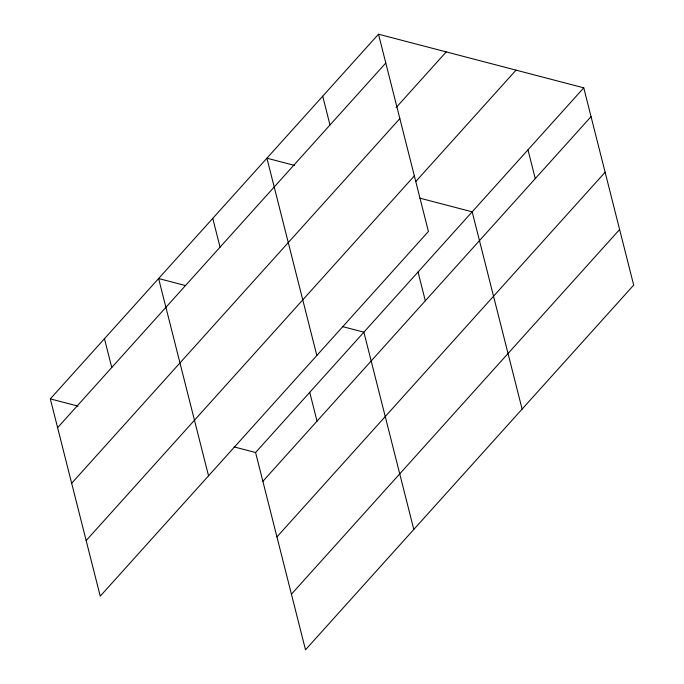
<?xml version="1.0" encoding="UTF-8"?>
<svg xmlns="http://www.w3.org/2000/svg" width="684" height="684" viewBox="0 0 684 684"><rect width="100%" height="100%" fill="white"/><g stroke="black" fill="none" stroke-linecap="round" stroke-linejoin="round"><path stroke-width="1.03" d="M378.5 34.2L428.415 231.483L100.232 596.166L50.317 398.883L378.5 34.2L583.768 87.834L633.683 285.117L305.5 649.8L255.585 452.517L583.768 87.834M57.601 427.688L385.785 62.996M396.096 107.619L446.233 51.898M71.666 483.28L399.849 118.597M86.167 540.565L414.35 175.882M415.744 181.576L516.027 70.136M262.87 481.322L591.053 116.631M276.943 536.914L605.126 172.231M291.435 594.199L619.619 229.516M294.624 165.434L266.914 158.192L316.829 355.475M419.839 198.155L472.182 211.826L522.106 409.109M185.296 285.51L158.611 278.542L208.535 475.816M342.333 326.542L363.888 332.176L413.803 529.45M50.317 398.883L78.027 406.125M234.031 446.891L255.585 452.517M527.98 149.83L535.264 178.627M418.035 272.001L425.32 300.798M322.703 96.196L329.996 124.992M309.732 392.351L317.025 421.147M212.767 218.367L220.051 247.163M104.464 338.717L111.748 367.513"/></g></svg>
